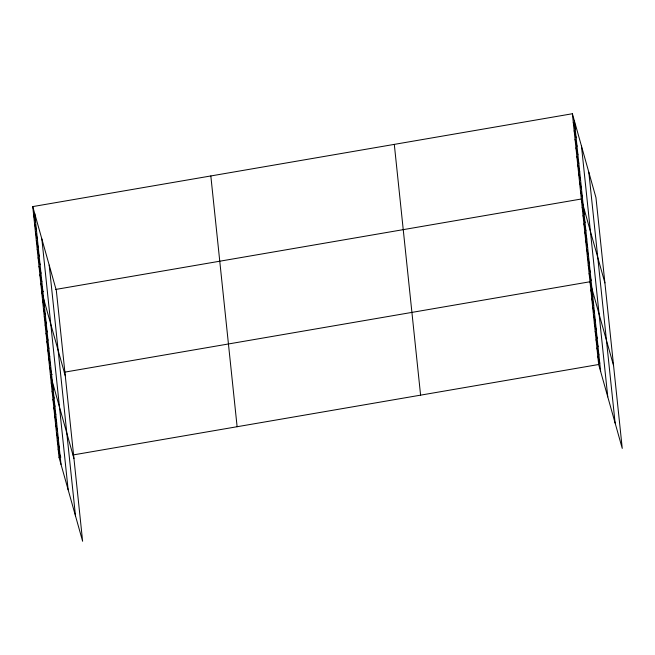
<?xml version="1.0" encoding="UTF-8"?>
<svg xmlns="http://www.w3.org/2000/svg" width="655" height="655" viewBox="0 0 655 655"><rect width="100%" height="100%" fill="white"/><g stroke="black" fill="none" stroke-linecap="round" stroke-linejoin="round"><path stroke-width="0.98" d="M32.75 206.595L56.33 290.493L82.62 541.259L59.04 457.37L32.75 206.595L572.38 113.741L595.96 197.63L622.25 448.405L598.67 364.507L572.38 113.741M43.541 291.54L41.691 291.86L65.271 375.749M55.601 289.461L581.321 199.005L604.901 282.894M52.22 374.292L50.361 374.611L73.941 458.508M64.28 372.22L589.991 281.756L613.571 365.646M59.04 457.37L60.89 457.051M72.951 454.971L598.67 364.507M573.272 122.264L575.246 129.272M574.165 130.795L576.138 137.796M575.057 139.319L577.03 146.327M575.958 147.85L577.923 154.85M576.85 156.373L578.815 163.373M577.743 164.896L579.708 171.905M578.635 173.428L580.608 180.428M579.528 181.951L581.501 188.951M580.42 190.474L582.393 197.482M582.189 207.275L584.154 214.283M583.056 215.552L585.021 222.561M583.924 223.83L585.889 230.83M584.792 232.107L586.757 239.108M585.652 240.377L587.625 247.385M586.52 248.654L588.493 255.663M587.388 256.932L589.361 263.932M588.255 265.209L590.229 272.21M589.123 273.479L591.097 280.487M590.859 290.034L592.832 297.034M591.727 298.312L593.7 305.312M592.595 306.581L594.568 313.589M593.463 314.858L595.436 321.867M594.331 323.136L596.304 330.136M595.198 331.414L597.163 338.414M596.066 339.683L598.031 346.691M596.934 347.961L598.899 354.961M597.802 356.238L599.767 363.238M33.642 215.118L35.616 222.127M34.535 223.65L36.508 230.65M35.435 232.173L37.401 239.181M36.328 240.704L38.293 247.705M37.22 249.227L39.185 256.228M38.113 257.751L40.078 264.759M39.005 266.282L40.978 273.282M39.898 274.805L41.871 281.814M40.798 283.328L42.763 290.337M42.559 300.137L44.524 307.138M43.426 308.407L45.391 315.415M44.294 316.684L46.259 323.685M45.162 324.962L47.127 331.962M46.03 333.231L47.995 340.24M46.89 341.509L48.863 348.517M47.758 349.786L49.731 356.787M48.626 358.064L50.599 365.064M49.493 366.333L51.467 373.342M51.229 382.888L53.202 389.889M52.097 391.166L54.07 398.166M52.965 399.435L54.938 406.444M53.833 407.713L55.806 414.721M54.701 415.99L56.674 422.991M55.569 424.268L57.542 431.268M56.436 432.537L58.401 439.546M57.304 440.815L59.269 447.824M58.172 449.093L60.137 456.093M588.829 172.257L615.119 423.032M581.476 146.114L607.766 396.889M574.345 120.741L600.635 371.516M394.302 144.387L420.592 395.153M210.828 175.958L237.118 426.724M49.199 265.111L75.489 515.886M41.854 238.977L68.136 489.743M34.715 213.604L61.005 464.37"/></g></svg>
